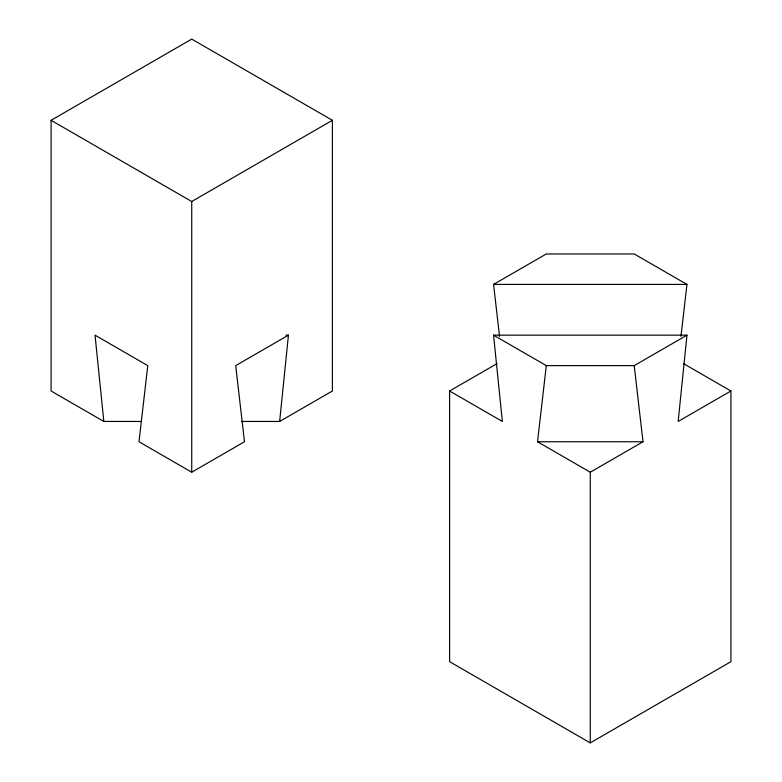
<?xml version="1.0" encoding="UTF-8"?>
<svg xmlns="http://www.w3.org/2000/svg" width="782" height="782" viewBox="0 0 782 782"><rect width="100%" height="100%" fill="white"/><g stroke="black" fill="none" stroke-linecap="round" stroke-linejoin="round"><path stroke-width="1.17" d="M241.794 421.449L279.643 421.449L288.441 335.165L286.007 335.165M449.611 391L502.357 421.449L493.559 335.165L686.967 335.165L678.17 421.449L730.916 391L730.916 661.689L590.263 742.9L449.611 661.689L449.611 391L497.078 363.591M686.967 335.165L634.222 365.624L643.009 441.752L590.263 472.211L537.517 441.752L546.305 365.624L493.559 335.165M680.966 336.377L686.967 284.413L634.222 253.964L546.305 253.964L493.559 284.413L499.561 336.377M141.679 421.449L103.83 421.449L51.084 391L51.084 120.311L191.737 39.1L332.389 120.311L332.389 391L279.643 421.449M51.084 120.311L191.737 201.512L332.389 120.311M288.441 335.165L235.695 365.624L244.483 441.752L191.737 472.211L138.991 441.752L147.778 365.624L95.033 335.165L103.83 421.449M493.559 284.413L686.967 284.413M546.305 365.624L634.222 365.624M537.517 441.752L643.009 441.752M683.448 363.591L730.916 391M590.263 472.211L590.263 742.9M191.737 201.512L191.737 472.211"/></g></svg>
